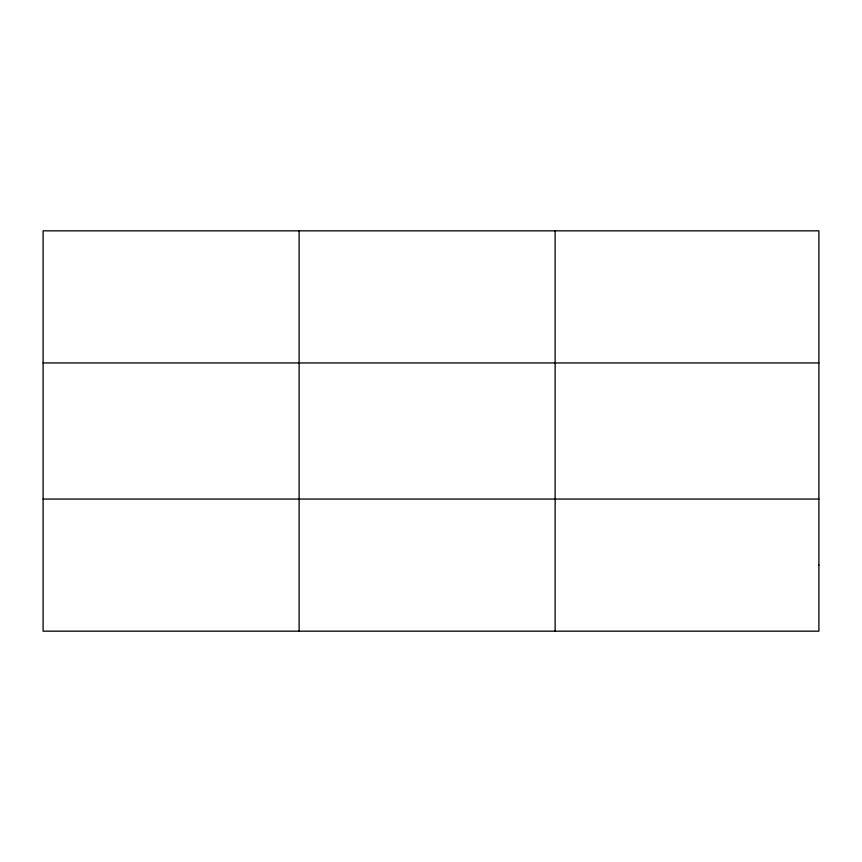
<?xml version="1.0" encoding="UTF-8"?>
<svg xmlns="http://www.w3.org/2000/svg" width="862" height="862" viewBox="0 0 862 862"><rect width="100%" height="100%" fill="white"/><g stroke="black" fill="none" stroke-linecap="round" stroke-linejoin="round"><path stroke-width="1.29" d="M299.114 230.833L299.114 631.167M555.128 230.833L555.128 631.167M43.1 362.945L818.9 362.945M43.1 499.055L818.9 499.055M818.9 565.116L818.9 631.167L43.1 631.167L43.1 230.833L818.9 230.833L818.9 565.116"/></g></svg>
